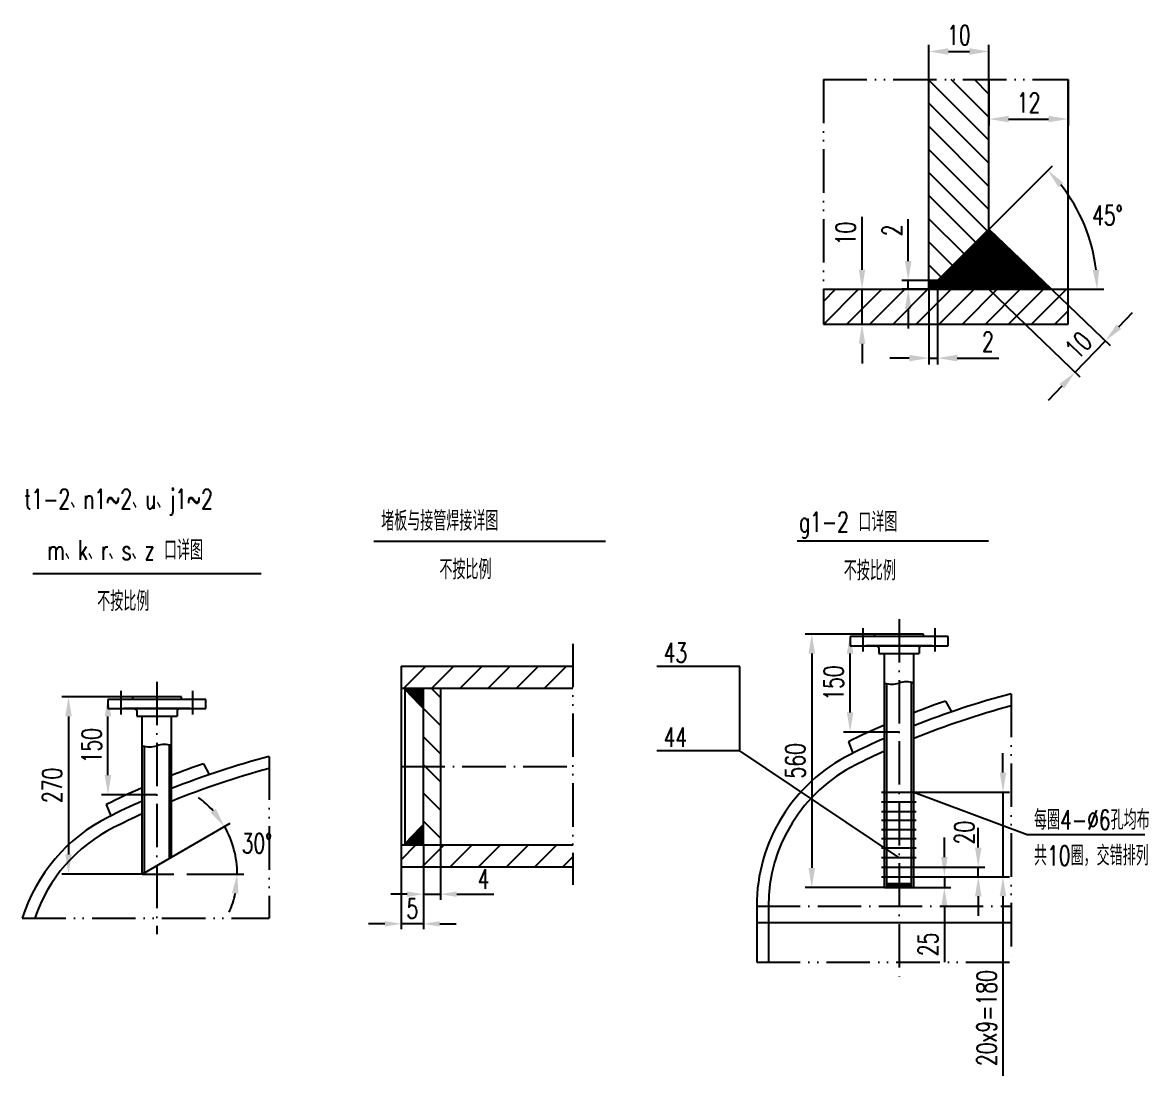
# Model space of a CAD drawing. Header units: millimetres. Extents: x 77471 to 131840, y -11230 to 75240.
# Drawn here: x 80837 to 83399, y -9726 to -7305 of the extents above; entities that cross this region are included whole.
import ezdxf

# ---------------------------------------------------------------- set-up
doc = ezdxf.new("R2010")
doc.units = ezdxf.units.MM
doc.header["$LTSCALE"] = 10
doc.header["$MEASUREMENT"] = 0
doc.linetypes.add('DASHDOT-S', pattern=[14, 10, -2, 0, -2])
doc.linetypes.add('DIVIDE-S', pattern=[16, 10, -2, 0, -2, 0, -2])
for name, color, linetype in [('cdr_dim', 7, 'Continuous'), ('cdr_dwg1', 4, 'Continuous'), ('cdr_dwg3', 1, 'DASHDOT-S'), ('cdr_dwg4', 3, 'DIVIDE-S'), ('cdr_text', 7, 'Continuous')]:
    doc.layers.add(name, color=color, linetype=linetype)
doc.styles.add('HZ', font='ROMANS.shx', dxfattribs={"width": 0.7, "height": 45, "bigfont": 'HZ.shx'})
doc.styles.get("Standard").update_dxf_attribs({"font": 'ROMANS.shx', "width": 0.7, "height": 30, "bigfont": 'HZ.shx'})
doc.dimstyles.new('ISO-25', dxfattribs={"dimtxt": 2.5, "dimasz": 2.5, "dimexe": 1.25, "dimexo": 0.625, "dimtad": 1, "dimtxsty": 'Standard', "dimcen": 2.5, "dimadec": 0, "dimazin": 0, "dimtfac": 1, "dimtmove": 0, "dimatfit": 3, "dimfxl": 0, "dimarcsym": 0})

# ---------------------------------------------------------------- blocks, each defined once
blk = doc.blocks.new('*D1036')
at = {"layer": 'cdr_dim', "color": 0, "linetype": 'Continuous', "lineweight": -2}
for p, q in [((82850.8, -8709.8), (82723.3, -8709.8)), ((82738.3, -8889.8), (82738.3, -8754.8)), ((82850.8, -8934.8), (82723.3, -8934.8))]:
    blk.add_line(p, q, dxfattribs=at)
at = {"layer": 'cdr_dim', "color": 0, "linetype": 'Continuous'}
for points in [[(82730.8, -8754.8), (82745.8, -8754.8), (82738.3, -8709.8)], [(82730.8, -8889.8), (82745.8, -8889.8), (82738.3, -8934.8)]]:
    blk.add_solid(points, dxfattribs=at)
at = {"layer": 'Defpoints', "color": 0, "linetype": 'Continuous'}
for p in [(82738.3, -8709.8), (82850.8, -8709.8), (82850.8, -8934.8)]:
    blk.add_point(p, dxfattribs=at)
at = {"layer": 'cdr_dim', "color": 0, "linetype": 'Continuous', "insert": (82700.8, -8822.3), "char_height": 45, "attachment_point": 5, "rotation": 90, "style": 'HZ'}
blk.add_mtext('150', dxfattribs=at)
blk = doc.blocks.new('*D1037')
at = {"layer": 'cdr_dim', "color": 0, "linetype": 'Continuous', "lineweight": -2}
for p, q in [((82850.8, -8709.8), (82635.3, -8709.8)), ((82650.3, -8754.8), (82650.3, -9247)), ((82817, -9292), (82635.3, -9292))]:
    blk.add_line(p, q, dxfattribs=at)
at = {"layer": 'cdr_dim', "color": 0, "linetype": 'Continuous'}
for points in [[(82642.8, -8754.8), (82657.8, -8754.8), (82650.3, -8709.8)], [(82642.8, -9247), (82657.8, -9247), (82650.3, -9292)]]:
    blk.add_solid(points, dxfattribs=at)
at = {"layer": 'Defpoints', "color": 0, "linetype": 'Continuous'}
for p in [(82850.8, -8709.8), (82650.3, -9292), (82817, -9292)]:
    blk.add_point(p, dxfattribs=at)
at = {"layer": 'cdr_dim', "color": 0, "linetype": 'Continuous', "insert": (82612.8, -9000.9), "char_height": 45, "attachment_point": 5, "rotation": 90, "style": 'HZ'}
blk.add_mtext('560', dxfattribs=at)
blk = doc.blocks.new('*D1038')
at = {"layer": 'cdr_dim', "color": 0, "linetype": 'Continuous', "lineweight": -2}
for p, q in [((82954.8, -9222), (82954.8, -9177)), ((82889.9, -9267), (82969.8, -9267)), ((82954.8, -9267), (82954.8, -9292)), ((82884.5, -9292), (82969.8, -9292)), ((82954.8, -9337), (82954.8, -9463))]:
    blk.add_line(p, q, dxfattribs=at)
at = {"layer": 'cdr_dim', "color": 0, "linetype": 'Continuous'}
for points in [[(82947.3, -9222), (82962.3, -9222), (82954.8, -9267)], [(82947.3, -9337), (82962.3, -9337), (82954.8, -9292)]]:
    blk.add_solid(points, dxfattribs=at)
at = {"layer": 'Defpoints', "color": 0, "linetype": 'Continuous'}
for p in [(82889.9, -9267), (82954.8, -9267), (82884.5, -9292)]:
    blk.add_point(p, dxfattribs=at)
at = {"layer": 'cdr_dim', "color": 0, "linetype": 'Continuous', "insert": (82917.3, -9422.5), "char_height": 45, "attachment_point": 5, "rotation": 90, "style": 'HZ'}
blk.add_mtext('25', dxfattribs=at)
blk = doc.blocks.new('*D1039')
at = {"layer": 'cdr_dim', "color": 0, "linetype": 'Continuous', "lineweight": -2}
for p, q in [((83032.6, -9200), (83032.6, -9155)), ((82889.9, -9245), (83047.6, -9245)), ((83032.6, -9267), (83032.6, -9245)), ((82889.9, -9267), (83047.6, -9267)), ((83032.6, -9312), (83032.6, -9357))]:
    blk.add_line(p, q, dxfattribs=at)
at = {"layer": 'cdr_dim', "color": 0, "linetype": 'Continuous'}
for points in [[(83025.1, -9200), (83040.1, -9200), (83032.6, -9245)], [(83025.1, -9312), (83040.1, -9312), (83032.6, -9267)]]:
    blk.add_solid(points, dxfattribs=at)
at = {"layer": 'Defpoints', "color": 0, "linetype": 'Continuous'}
for p in [(82889.9, -9245), (83032.6, -9245), (82889.9, -9267)]:
    blk.add_point(p, dxfattribs=at)
at = {"layer": 'cdr_dim', "color": 0, "linetype": 'Continuous', "insert": (83000.9, -9165.9), "char_height": 45, "attachment_point": 5, "rotation": 90, "style": 'HZ'}
blk.add_mtext('20', dxfattribs=at)
blk = doc.blocks.new('*D1040')
at = {"layer": 'cdr_dim', "color": 0, "linetype": 'Continuous', "lineweight": -2}
for p, q in [((83089.3, -9028), (83089.3, -8983)), ((82889.9, -9073), (83104.3, -9073)), ((83089.3, -9073), (83089.3, -9267)), ((82889.9, -9267), (83104.3, -9267)), ((83089.3, -9312), (83089.3, -9724.5))]:
    blk.add_line(p, q, dxfattribs=at)
at = {"layer": 'cdr_dim', "color": 0, "linetype": 'Continuous'}
for points in [[(83081.8, -9028), (83096.8, -9028), (83089.3, -9073)], [(83081.8, -9312), (83096.8, -9312), (83089.3, -9267)]]:
    blk.add_solid(points, dxfattribs=at)
at = {"layer": 'Defpoints', "color": 0, "linetype": 'Continuous'}
for p in [(82889.9, -9073), (83089.3, -9073), (82889.9, -9267)]:
    blk.add_point(p, dxfattribs=at)
at = {"layer": 'cdr_dim', "color": 0, "linetype": 'Continuous', "insert": (83051.8, -9591.8), "char_height": 45, "attachment_point": 5, "rotation": 90, "style": 'HZ'}
blk.add_mtext('20x9=180', dxfattribs=at)
blk = doc.blocks.new('*D1047')
at = {"layer": 'cdr_dim', "color": 0, "linetype": 'Continuous', "lineweight": -2}
for p, q in [((81146.7, -8853.8), (81019.2, -8853.8)), ((81034.2, -9033.8), (81034.2, -8898.8)), ((81146.7, -9078.8), (81019.2, -9078.8))]:
    blk.add_line(p, q, dxfattribs=at)
at = {"layer": 'cdr_dim', "color": 0, "linetype": 'Continuous'}
for points in [[(81026.7, -8898.8), (81041.7, -8898.8), (81034.2, -8853.8)], [(81026.7, -9033.8), (81041.7, -9033.8), (81034.2, -9078.8)]]:
    blk.add_solid(points, dxfattribs=at)
at = {"layer": 'Defpoints', "color": 0, "linetype": 'Continuous'}
for p in [(81034.2, -8853.8), (81146.7, -8853.8), (81146.7, -9078.8)]:
    blk.add_point(p, dxfattribs=at)
at = {"layer": 'cdr_dim', "color": 0, "linetype": 'Continuous', "insert": (80996.7, -8966.3), "char_height": 45, "attachment_point": 5, "rotation": 90, "style": 'HZ'}
blk.add_mtext('150', dxfattribs=at)
blk = doc.blocks.new('*D1048')
at = {"layer": 'cdr_dim', "color": 0, "linetype": 'Continuous', "lineweight": -2}
for p, q in [((81180.4, -9222), (81314.8, -9144.4)), ((81215.1, -9261), (81346, -9261))]:
    blk.add_line(p, q, dxfattribs=at)
for start, end in [(41.842, 53.6841), (360, 30), (336.3159, 348.158)]:
    blk.add_arc((81112.9, -9261), 218.1, start, end, dxfattribs=at)
at = {"layer": 'cdr_dim', "color": 0, "linetype": 'Continuous'}
for points in [[(81281.5, -9111.1), (81269.3, -9119.9), (81301.8, -9151.9)], [(81318.9, -9305), (81333.8, -9306.5), (81331, -9261)]]:
    blk.add_solid(points, dxfattribs=at)
at = {"layer": 'Defpoints', "color": 0, "linetype": 'Continuous'}
for p in [(81180.4, -9222), (81327.7, -9223.1), (81112.9, -9261), (81112.9, -9261), (81215.1, -9261)]:
    blk.add_point(p, dxfattribs=at)
at = {"layer": 'cdr_dim', "color": 0, "linetype": 'Continuous', "insert": (81376.3, -9190.4), "char_height": 45, "attachment_point": 5, "style": 'HZ'}
blk.add_mtext('30°', dxfattribs=at)
blk = doc.blocks.new('*D1049')
at = {"layer": 'cdr_dim', "color": 0, "linetype": 'Continuous', "lineweight": -2}
for p, q in [((81146.7, -8853.8), (80928.6, -8853.8)), ((80943.6, -8898.8), (80943.6, -9216)), ((81112.9, -9261), (80928.6, -9261))]:
    blk.add_line(p, q, dxfattribs=at)
at = {"layer": 'cdr_dim', "color": 0, "linetype": 'Continuous'}
for points in [[(80936.1, -8898.8), (80951.1, -8898.8), (80943.6, -8853.8)], [(80936.1, -9216), (80951.1, -9216), (80943.6, -9261)]]:
    blk.add_solid(points, dxfattribs=at)
at = {"layer": 'Defpoints', "color": 0, "linetype": 'Continuous'}
for p in [(81146.7, -8853.8), (80943.6, -9261), (81112.9, -9261)]:
    blk.add_point(p, dxfattribs=at)
at = {"layer": 'cdr_dim', "color": 0, "linetype": 'Continuous', "insert": (80906.1, -9057.4), "char_height": 45, "attachment_point": 5, "rotation": 90, "style": 'HZ'}
blk.add_mtext('270', dxfattribs=at)
blk = doc.blocks.new('*D1060')
at = {"layer": 'cdr_dim', "color": 0, "lineweight": -2}
for p, q in [((81707.5, -9194.2), (81707.5, -9387.8)), ((81758.6, -9193.9), (81758.6, -9387.8)), ((81670, -9375.3), (81632.5, -9375.3)), ((81758.6, -9375.3), (81707.5, -9375.3)), ((81796.1, -9375.3), (81833.6, -9375.3))]:
    blk.add_line(p, q, dxfattribs=at)
at = {"layer": 'cdr_dim', "color": 0}
for points in [[(81670, -9369), (81670, -9381.5), (81707.5, -9375.3)], [(81796.1, -9369), (81796.1, -9381.5), (81758.6, -9375.3)]]:
    blk.add_solid(points, dxfattribs=at)
at = {"layer": 'Defpoints', "color": 0}
for p in [(81707.5, -9194.2), (81758.6, -9193.9), (81707.5, -9375.3)]:
    blk.add_point(p, dxfattribs=at)
at = {"layer": 'cdr_dim', "color": 0, "insert": (81733.1, -9340.3), "char_height": 45, "attachment_point": 5, "style": 'HZ'}
blk.add_mtext('5', dxfattribs=at)
blk = doc.blocks.new('*D1061')
at = {"layer": 'cdr_dim', "color": 0, "lineweight": -2}
for p, q in [((81797.7, -9194.2), (81797.7, -9319.8)), ((81758.6, -9195), (81758.6, -9319.8)), ((81721.1, -9307.3), (81683.6, -9307.3)), ((81758.6, -9307.3), (81797.7, -9307.3)), ((81835.2, -9307.3), (81920.2, -9307.3))]:
    blk.add_line(p, q, dxfattribs=at)
at = {"layer": 'cdr_dim', "color": 0}
for points in [[(81721.1, -9301), (81721.1, -9313.5), (81758.6, -9307.3)], [(81835.2, -9301), (81835.2, -9313.5), (81797.7, -9307.3)]]:
    blk.add_solid(points, dxfattribs=at)
at = {"layer": 'Defpoints', "color": 0}
for p in [(81797.7, -9194.2), (81758.6, -9195), (81797.7, -9307.3)]:
    blk.add_point(p, dxfattribs=at)
at = {"layer": 'cdr_dim', "color": 0, "insert": (81896.4, -9272.3), "char_height": 45, "attachment_point": 5, "style": 'HZ'}
blk.add_mtext('4', dxfattribs=at)
blk = doc.blocks.new('*D1063')
at = {"layer": 'cdr_dim', "color": 0, "linetype": 'Continuous', "lineweight": -2, "ltscale": 0.1}
for p, q in [((82765.7, -7873.2), (82765.7, -7751.7)), ((82677.9, -7918.2), (82780.7, -7918.2)), ((82765.7, -7998.2), (82765.7, -7918.2)), ((82677.9, -7998.2), (82780.7, -7998.2)), ((82765.7, -8043.2), (82765.7, -8088.2))]:
    blk.add_line(p, q, dxfattribs=at)
at = {"layer": 'cdr_dim', "color": 0, "linetype": 'Continuous', "ltscale": 0.1}
for points in [[(82758.2, -7873.2), (82773.2, -7873.2), (82765.7, -7918.2)], [(82758.2, -8043.2), (82773.2, -8043.2), (82765.7, -7998.2)]]:
    blk.add_solid(points, dxfattribs=at)
at = {"layer": 'Defpoints', "color": 0, "linetype": 'Continuous', "ltscale": 0.1}
for p in [(82677.9, -7918.2), (82765.7, -7918.2), (82677.9, -7998.2)]:
    blk.add_point(p, dxfattribs=at)
at = {"layer": 'cdr_dim', "color": 0, "linetype": 'Continuous', "ltscale": 0.1, "insert": (82728.2, -7789.9), "char_height": 45, "attachment_point": 5, "rotation": 90, "style": 'HZ'}
blk.add_mtext('10', dxfattribs=at)
blk = doc.blocks.new('*D1064')
at = {"layer": 'cdr_dim', "color": 0, "linetype": 'Continuous', "lineweight": -2, "ltscale": 0.1}
for p, q in [((83057.2, -7436.3), (83057.2, -7542.2)), ((83239.2, -7436.3), (83239.2, -7542.2)), ((83102.2, -7527.2), (83194.2, -7527.2))]:
    blk.add_line(p, q, dxfattribs=at)
at = {"layer": 'cdr_dim', "color": 0, "linetype": 'Continuous', "ltscale": 0.1}
for points in [[(83102.2, -7519.7), (83102.2, -7534.7), (83057.2, -7527.2)], [(83194.2, -7519.7), (83194.2, -7534.7), (83239.2, -7527.2)]]:
    blk.add_solid(points, dxfattribs=at)
at = {"layer": 'Defpoints', "color": 0, "linetype": 'Continuous', "ltscale": 0.1}
for p in [(83057.2, -7436.3), (83239.2, -7436.3), (83239.2, -7527.2)]:
    blk.add_point(p, dxfattribs=at)
at = {"layer": 'cdr_dim', "color": 0, "linetype": 'Continuous', "ltscale": 0.1, "insert": (83148.2, -7489.7), "char_height": 45, "attachment_point": 5, "style": 'HZ'}
blk.add_mtext('12', dxfattribs=at)
blk = doc.blocks.new('*D1065')
at = {"layer": 'cdr_dim', "color": 0, "linetype": 'Continuous', "lineweight": -2, "ltscale": 0.1}
for p, q in [((82919.2, -7437.9), (82919.2, -7357.1)), ((82964.2, -7372.1), (83012.2, -7372.1)), ((83057.2, -7436.3), (83057.2, -7357.1))]:
    blk.add_line(p, q, dxfattribs=at)
at = {"layer": 'cdr_dim', "color": 0, "linetype": 'Continuous', "ltscale": 0.1}
for points in [[(82964.2, -7364.6), (82964.2, -7379.6), (82919.2, -7372.1)], [(83012.2, -7364.6), (83012.2, -7379.6), (83057.2, -7372.1)]]:
    blk.add_solid(points, dxfattribs=at)
at = {"layer": 'Defpoints', "color": 0, "linetype": 'Continuous', "ltscale": 0.1}
for p in [(83057.2, -7372.1), (82919.2, -7437.9), (83057.2, -7436.3)]:
    blk.add_point(p, dxfattribs=at)
at = {"layer": 'cdr_dim', "color": 0, "linetype": 'Continuous', "ltscale": 0.1, "insert": (82988.2, -7334.6), "char_height": 45, "attachment_point": 5, "style": 'HZ'}
blk.add_mtext('10', dxfattribs=at)
blk = doc.blocks.new('*D1066')
at = {"layer": 'cdr_dim', "color": 0, "linetype": 'Continuous', "lineweight": -2, "ltscale": 0.1}
for p, q in [((82871.8, -7853.2), (82871.8, -7757.2)), ((82919.2, -7898.2), (82856.8, -7898.2)), ((82871.8, -7918.2), (82871.8, -7898.2)), ((82919.2, -7918.2), (82856.8, -7918.2)), ((82871.8, -7963.2), (82871.8, -8008.2))]:
    blk.add_line(p, q, dxfattribs=at)
at = {"layer": 'cdr_dim', "color": 0, "linetype": 'Continuous', "ltscale": 0.1}
for points in [[(82864.3, -7853.2), (82879.3, -7853.2), (82871.8, -7898.2)], [(82864.3, -7963.2), (82879.3, -7963.2), (82871.8, -7918.2)]]:
    blk.add_solid(points, dxfattribs=at)
at = {"layer": 'Defpoints', "color": 0, "linetype": 'Continuous', "ltscale": 0.1}
for p in [(82871.8, -7898.2), (82919.2, -7898.2), (82919.2, -7918.2)]:
    blk.add_point(p, dxfattribs=at)
at = {"layer": 'cdr_dim', "color": 0, "linetype": 'Continuous', "ltscale": 0.1, "insert": (82834.3, -7782.7), "char_height": 45, "attachment_point": 5, "rotation": 90, "style": 'HZ'}
blk.add_mtext('2', dxfattribs=at)
blk = doc.blocks.new('*D1067')
at = {"layer": 'cdr_dim', "color": 0, "linetype": 'Continuous', "lineweight": -2, "ltscale": 0.1}
for p, q in [((82919.2, -7898.3), (82919.2, -8091.1)), ((82939.2, -7898.2), (82939.2, -8091.1)), ((82874.2, -8076.1), (82829.2, -8076.1)), ((82919.2, -8076.1), (82939.2, -8076.1)), ((82984.2, -8076.1), (83080.2, -8076.1))]:
    blk.add_line(p, q, dxfattribs=at)
at = {"layer": 'cdr_dim', "color": 0, "linetype": 'Continuous', "ltscale": 0.1}
for points in [[(82874.2, -8068.6), (82874.2, -8083.6), (82919.2, -8076.1)], [(82984.2, -8068.6), (82984.2, -8083.6), (82939.2, -8076.1)]]:
    blk.add_solid(points, dxfattribs=at)
at = {"layer": 'Defpoints', "color": 0, "linetype": 'Continuous', "ltscale": 0.1}
for p in [(82919.2, -7898.3), (82939.2, -7898.2), (82939.2, -8076.1)]:
    blk.add_point(p, dxfattribs=at)
at = {"layer": 'cdr_dim', "color": 0, "linetype": 'Continuous', "ltscale": 0.1, "insert": (83054.7, -8038.6), "char_height": 45, "attachment_point": 5, "style": 'HZ'}
blk.add_mtext('2', dxfattribs=at)
blk = doc.blocks.new('*D1068')
at = {"layer": 'cdr_dim', "color": 0, "linetype": 'Continuous', "lineweight": -2}
for p, q in [((83057.3, -7780.1), (83203, -7634.3)), ((83239.2, -7918.2), (83320.6, -7918.2))]:
    blk.add_line(p, q, dxfattribs=at)
blk.add_arc((82919.2, -7918.2), 386.4, 6.676, 38.324, dxfattribs=at)
at = {"layer": 'cdr_dim', "color": 0, "linetype": 'Continuous'}
for points in [[(83216.7, -7683.6), (83228, -7673.6), (83192.4, -7644.9)], [(83310.5, -7872.8), (83295.5, -7873.7), (83305.6, -7918.2)]]:
    blk.add_solid(points, dxfattribs=at)
at = {"layer": 'Defpoints', "color": 0, "linetype": 'Continuous'}
for p in [(83057.3, -7780.1), (83292.5, -7818.2), (82939.2, -7898.2), (82676.9, -7918.2), (83239.2, -7918.2)]:
    blk.add_point(p, dxfattribs=at)
at = {"layer": 'cdr_dim', "color": 0, "linetype": 'Continuous', "insert": (83329.2, -7748.4), "char_height": 45, "attachment_point": 5, "style": 'HZ'}
blk.add_mtext('45°', dxfattribs=at)
blk = doc.blocks.new('*D1069')
at = {"layer": 'cdr_dim', "color": 0, "linetype": 'Continuous', "lineweight": -2}
for p, q in [((83126.2, -7846.3), (83335.2, -8046.9)), ((83057.2, -7918.2), (83266.2, -8118.8)), ((83355.5, -8004.1), (83386.7, -7971.6)), ((83255.4, -8108.4), (83324.4, -8036.6)), ((83224.2, -8140.9), (83193.1, -8173.3))]:
    blk.add_line(p, q, dxfattribs=at)
at = {"layer": 'cdr_dim', "color": 0, "linetype": 'Continuous'}
for points in [[(83350.1, -7998.9), (83360.9, -8009.3), (83324.4, -8036.6)], [(83218.8, -8135.7), (83229.6, -8146.1), (83255.4, -8108.4)]]:
    blk.add_solid(points, dxfattribs=at)
at = {"layer": 'Defpoints', "color": 0, "linetype": 'Continuous'}
for p in [(83126.2, -7846.3), (83057.2, -7918.2), (83324.4, -8036.6)]:
    blk.add_point(p, dxfattribs=at)
at = {"layer": 'cdr_dim', "color": 0, "linetype": 'Continuous', "insert": (83262.8, -8046.5), "char_height": 45, "attachment_point": 5, "rotation": 46.1692, "style": 'HZ'}
blk.add_mtext('10', dxfattribs=at)

msp = doc.modelspace()

# ---------------------------------------------------------------- hatches: boundary and pattern name
at = {"layer": 'cdr_dim', "linetype": 'Continuous', "ltscale": 0.1}
h = msp.add_hatch(dxfattribs=at)
h.set_pattern_fill('ANSI31', color=256, scale=300, angle=540, style=0)
h.set_pattern_definition([(135, (81411.365, -12559.16), (26.5165, 26.5165), [])])
h.paths.add_polyline_path([(83057.2488, -7436.339), (82919.1921, -7436.339), (82919.1921, -7898.1918), (82939.1921, -7898.1918), (83057.2488, -7780.1351)])
at = {"layer": 'cdr_dim', "linetype": 'Continuous'}
h = msp.add_hatch(dxfattribs=at)
h.set_pattern_fill('ANSI37', color=256, scale=10, angle=90, style=0)
h.set_pattern_definition([(135, (47778.0245, 33219.3094), (-0.883883476, -0.883883476), []), (225, (47778.0245, 33219.3094), (0.883883476, -0.883883476), [])])
h.paths.add_polyline_path([(82939.1921, -7898.1918), (82919.1921, -7898.1918), (82919.1921, -7918.1918), (83057.2488, -7918.1918), (83057.2488, -7780.1351)])
h.paths.add_polyline_path([(83057.2488, -7780.1351), (83057.2488, -7918.1918), (83201.0581, -7918.1918)])
at = {"layer": 'cdr_dim', "linetype": 'Continuous', "ltscale": 0.1}
h = msp.add_hatch(dxfattribs=at)
h.set_pattern_fill('ANSI31', color=256, scale=300, angle=90, style=0)
h.set_pattern_definition([(225, (81268.11, -9301.93), (-26.5165, 26.5165), [])])
h.paths.add_polyline_path([(83239.1921, -7998.1918), (83239.1921, -7918.1918), (82676.8667, -7918.1918), (82676.8667, -7998.1918)])
at = {"layer": 'cdr_dim'}
h = msp.add_hatch(dxfattribs=at)
h.set_pattern_fill('ANSI31', color=256, scale=14.4, style=0)
h.set_pattern_definition([(45, (86723.515, -9901.93), (-32.32892, 32.32892), [])])
h.paths.add_polyline_path([(82097.105, -8834.2102), (82096.5873, -8783.8102), (81707.5057, -8783.8102), (81707.5057, -8834.2102)])
h.paths.add_polyline_path([(82101.3208, -9244.6102), (82100.8031, -9194.2102), (81707.5057, -9194.2102), (81707.5057, -9244.6102)])
h = msp.add_hatch(dxfattribs=at)
h.set_pattern_fill('ANSI37', color=256, scale=0.144, angle=90, style=0)
h.set_pattern_definition([(135, (86723.5153, -9901.92775), (-0.32328922, -0.32328922), []), (225, (86723.5153, -9901.92775), (0.32328922, -0.32328922), [])])
h.paths.add_polyline_path([(81757.6815, -8834.2102), (81713.3955, -8834.2102), (81757.6815, -8880.2225)])
h.paths.add_polyline_path([(81757.6815, -9148.198), (81713.3955, -9194.2102), (81757.6815, -9194.2102)])
h = msp.add_hatch(dxfattribs=at)
h.set_pattern_fill('ANSI31', color=256, scale=14.4, angle=90, style=0)
h.set_pattern_definition([(135, (86723.515, -9901.93), (-32.32892, -32.32892), [])])
h.paths.add_polyline_path([(81797.6843, -8834.2102), (81757.6815, -8834.2102), (81757.6815, -9194.2102), (81797.6843, -9194.2102)])

# ---------------------------------------------------------------- linework, layer by layer
at = {"color": 3, "linetype": 'DIVIDE-S'}
for q in [(82676.8667, -7998.1918), (83239.1921, -7436.339)]:
    msp.add_line((82676.8667, -7436.339), q, dxfattribs=at)
at = {"color": 7, "linetype": 'Continuous'}
for p, q in [((81645.0099, -8496.5084), (82176.5835, -8496.5084)), ((82616.404, -8495.6385), (83056.2927, -8495.6385)), ((80861.6812, -8570.4915), (81385.879, -8570.4915))]:
    msp.add_line(p, q, dxfattribs=at)
at = {"layer": 'cdr_dim'}
for p, q in [((82484.9118, -8784.317), (82294.8765, -8784.317)), ((82484.9118, -8978.317), (82484.9118, -8784.317)), ((81757.6815, -8880.2225), (81713.3955, -8834.2102)), ((82484.9118, -8978.317), (82294.8765, -8978.317)), ((82850.1158, -9222.9821), (82484.9118, -8978.317)), ((81757.6815, -9148.198), (81713.3955, -9194.2102))]:
    msp.add_line(p, q, dxfattribs=at)
at = {"layer": 'cdr_dim', "linetype": 'Continuous'}
for p, q in [((82884.5448, -9072.9821), (83145.0247, -9170.4073)), ((83145.0247, -9170.4073), (83468.8654, -9170.4073))]:
    msp.add_line(p, q, dxfattribs=at)
at = {"layer": 'cdr_dwg1', "linetype": 'Continuous'}
for p, q in [((82919.1921, -7918.1918), (82919.1921, -7436.339)), ((83057.2488, -7918.1918), (83057.2488, -7436.339)), ((83239.1921, -7998.1918), (83239.1921, -7436.339)), ((82939.1921, -7898.1918), (83057.2488, -7780.1351)), ((83057.2488, -7780.1351), (83201.0581, -7918.1918)), ((82939.1921, -7898.1918), (82919.1921, -7898.1918)), ((82676.8667, -7918.1918), (83239.1921, -7918.1918)), ((82676.8667, -7998.1918), (83239.1921, -7998.1918)), ((82963.2948, -8715.7618), (82738.2948, -8715.7618)), ((82738.2948, -8715.7618), (82738.2948, -8736.7618)), ((82907.0448, -8709.7618), (82794.5448, -8709.7618)), ((82794.5448, -8709.7618), (82794.5448, -8715.7618)), ((82907.0448, -8715.7618), (82907.0448, -8709.7618)), ((82963.2948, -8736.7618), (82963.2948, -8715.7618)), ((82738.2948, -8736.7618), (82963.2948, -8736.7618)), ((82850.7948, -8736.7618), (82774.7948, -8736.7618)), ((82804.6709, -8741.5014), (82804.6709, -8754.5521)), ((82804.6709, -8754.5521), (82896.9187, -8754.5521)), ((82817.0448, -8783.2618), (82817.0448, -8754.5521)), ((82926.7948, -8736.7618), (82850.7948, -8736.7618)), ((82884.5448, -8783.2618), (82884.5448, -8754.5521)), ((82896.9187, -8741.5014), (82896.9187, -8754.5521)), ((81707.5057, -8783.8102), (82101.3208, -8783.8102)), ((81707.5057, -8783.8102), (81707.5057, -9244.6102)), ((82817.0448, -9291.9821), (82817.0448, -8783.2618)), ((82884.5448, -9291.9821), (82884.5448, -8783.2618)), ((81707.5057, -8834.2102), (82101.3208, -8834.2102)), ((81716.2207, -8832.9425), (81716.2207, -9195.2903)), ((81757.6815, -8834.2102), (81757.6815, -9194.2102)), ((81797.6843, -8834.2102), (81797.6843, -9194.2102)), ((82822.2948, -9291.9821), (82822.2948, -8822.2618)), ((82879.2948, -9291.9821), (82879.2948, -8822.2618)), ((81034.1515, -8859.771), (81034.1515, -8880.771)), ((81259.1515, -8859.771), (81034.1515, -8859.771)), ((81090.4015, -8853.771), (81090.4015, -8859.771)), ((81202.9015, -8853.771), (81090.4015, -8853.771)), ((81202.9015, -8859.771), (81202.9015, -8853.771)), ((81259.1515, -8880.771), (81259.1515, -8859.771)), ((81034.1515, -8880.771), (81259.1515, -8880.771)), ((81146.6515, -8880.771), (81070.6515, -8880.771)), ((81100.5276, -8885.5106), (81100.5276, -8898.5613)), ((81222.6515, -8880.771), (81146.6515, -8880.771)), ((81192.7754, -8885.5106), (81192.7754, -8898.5613)), ((82957.7501, -8863.5876), (82970.7932, -8888.6986)), ((81100.5276, -8898.5613), (81192.7754, -8898.5613)), ((81112.9015, -8927.271), (81112.9015, -8898.5613)), ((81180.4015, -8927.271), (81180.4015, -8898.5613)), ((81112.9015, -9260.9913), (81112.9015, -8927.271)), ((81180.4015, -9222.0202), (81180.4015, -8927.271)), ((82734.3637, -8957.3163), (82744.7376, -8983.4245)), ((81118.1515, -9257.9602), (81118.1515, -8966.271)), ((81175.1515, -9225.0513), (81175.1515, -8966.271)), ((81253.6068, -9007.5969), (81266.6499, -9032.7078)), ((81030.2204, -9101.3256), (81040.5943, -9127.4337)), ((81707.5057, -9194.2102), (82101.3208, -9194.2102)), ((81112.9015, -9260.9913), (81180.4015, -9222.0202)), ((81707.5057, -9244.6102), (82101.3208, -9244.6102)), ((82817.0448, -9291.9821), (82884.5448, -9291.9821)), ((82822.2948, -9282.9821), (82879.2948, -9282.9821)), ((82822.2948, -9286.9821), (82879.2948, -9286.9821)), ((82523.7948, -9334.7737), (82523.7948, -9372.2737)), ((82550.7948, -9334.7737), (82550.7948, -9372.2737)), ((82523.7948, -9372.2737), (83108.3644, -9372.2737)), ((82523.7948, -9372.2737), (82523.7948, -9463.4889)), ((82550.7948, -9372.2737), (82550.7948, -9463.4889))]:
    msp.add_line(p, q, dxfattribs=at)
for centre, radius, start, end in [((82797.6973, -8744.2618), 7.5, 21.5953104, 90), ((82903.8922, -8744.2618), 7.5, 90, 158.4046896), ((83600.7948, -10709.2415), 1926.4678, 104.8099157, 111.8263266), ((81093.554, -8888.271), 7.5, 21.5953104, 90), ((81199.7489, -8888.271), 7.5, 90, 158.4046896), ((83600.7948, -10709.2415), 1954.4678, 109.2088581, 111.4979564), ((83600.7948, -10709.2415), 1899.4678, 105.0253561, 112.1528845), ((83600.7948, -10709.2415), 1954.4678, 113.6409768, 116.3151303), ((83600.7948, -10709.2415), 1926.4678, 114.0060209, 116.5650512), ((82913.5608, -9334.7737), 389.7661, 116.5650512, 180), ((83600.7948, -10709.2415), 1899.4678, 114.3692468, 116.5650512), ((81896.6515, -10853.2507), 1926.4678, 104.8099157, 111.8263266), ((81896.6515, -10853.2507), 1954.4678, 109.2088581, 111.4979564), ((82913.5608, -9334.7737), 362.7661, 116.5650512, 180), ((81896.6515, -10853.2507), 1899.4678, 105.0253561, 112.1528845), ((81896.6515, -10853.2507), 1954.4678, 113.6409768, 116.3151303), ((81896.6515, -10853.2507), 1926.4678, 114.0060209, 116.5650512), ((81209.4175, -9478.7829), 389.7661, 116.5650512, 162.5976804), ((81896.6515, -10853.2507), 1899.4678, 114.3692468, 116.5650512), ((81209.4175, -9478.7829), 362.7661, 116.5650512, 161.2560578)]:
    msp.add_arc(centre, radius, start, end, dxfattribs=at)
at = {"layer": 'cdr_dwg3', "linetype": 'DASHDOT-S'}
for p, q in [((82850.7948, -8675.3162), (82850.7948, -9511.0655)), ((82768.2948, -8750.2618), (82768.2948, -8696.2618)), ((82933.2948, -8750.2618), (82933.2948, -8696.2618)), ((81146.6515, -8819.3254), (81146.6515, -9399.1108)), ((81064.1515, -8894.271), (81064.1515, -8840.271)), ((81229.1515, -8894.271), (81229.1515, -8840.271)), ((81707.5057, -9014.2102), (82101.3208, -9014.2102)), ((82810.3547, -9072.9821), (82889.877, -9072.9821)), ((82810.3547, -9094.9821), (82889.877, -9094.9821)), ((82810.3547, -9116.9821), (82889.877, -9116.9821)), ((82810.3547, -9136.9821), (82889.877, -9136.9821)), ((82810.3547, -9158.9821), (82889.877, -9158.9821)), ((82810.3547, -9178.9821), (82889.877, -9178.9821)), ((82810.3547, -9200.9821), (82889.877, -9200.9821)), ((82810.3547, -9222.9821), (82889.877, -9222.9821)), ((82810.3547, -9244.9821), (82889.877, -9244.9821)), ((81112.9015, -9260.9913), (81185.7337, -9260.9913)), ((82810.3547, -9266.9821), (82889.877, -9266.9821)), ((82523.7948, -9334.7737), (83108.3644, -9334.7737))]:
    msp.add_line(p, q, dxfattribs=at)
at = {"layer": 'cdr_dwg4', "linetype": 'DIVIDE-S'}
for p, q in [((82101.3208, -8731.9332), (82101.3208, -9285.3932)), ((83108.3644, -8846.7725), (83108.3644, -9463.4889)), ((81404.2211, -8990.7817), (81404.2211, -9362.2119)), ((80837.4917, -9362.2119), (81404.2211, -9362.2119)), ((82523.7948, -9463.4889), (83108.3644, -9463.4889))]:
    msp.add_line(p, q, dxfattribs=at)
at = {"layer": 'cdr_text', "linetype": 'Continuous'}
for centre, start, end in [((82833.9198, -8770.9662), 251.7900431, 288.2099569), ((82867.6698, -8873.5573), 71.7900431, 108.2099569), ((81163.5265, -9017.5665), 71.7900431, 108.2099569), ((81129.7765, -8914.9754), 251.7900431, 288.2099569)]:
    msp.add_arc(centre, 54, start, end, dxfattribs=at)

# ---------------------------------------------------------------- texts
at = {"color": 7, "linetype": 'Continuous', "style": 'HZ', "width": 0.7}
for s, p in [('t1-2、n1~2、u、j1~2', (80842.2217, -8422.088)), ('堵板与接管焊接详图', (81661.4622, -8472.5623)), ('g1-2 口详图', (82620.7558, -8474.8076)), ('m、k、r、s、z 口详图', (80894.4376, -8539.5965)), ('不按比例', (81795.2173, -8584.2126)), ('不按比例', (82723.7522, -8586.6711)), ('不按比例', (81009.5361, -8656.9646)), ('每圈4-%%c6孔均布', (83160.545, -9159.0312)), ('共10圈，交错排列', (83160.545, -9241.258))]:
    msp.add_text(s, height=45, dxfattribs=at).set_placement(p)
at = {"layer": 'cdr_dwg1', "linetype": 'Continuous', "style": 'HZ', "width": 0.7}
for s, p in [('43', (82310.0514, -8775.1818)), ('44', (82310.0514, -8969.1819))]:
    msp.add_text(s, height=45, dxfattribs=at).set_placement(p)

# ---------------------------------------------------------------- dimensions: what is measured, and where the dimension line sits
at = {"layer": 'cdr_dim', "linetype": 'Continuous', "ltscale": 0.1}
for base, p1, p2, angle, text, picture, middle in [((83057.2488, -7372.0857), (82919.1921, -7437.8624), (83057.2488, -7436.339), 180, '10', '*D1065', (82988.2205, -7334.5857)), ((83239.1921, -7527.2355), (83057.2488, -7436.339), (83239.1921, -7436.339), 180, '12', '*D1064', (83148.2205, -7489.7355)), ((82871.8201, -7898.1918), (82919.1921, -7918.1918), (82919.1921, -7898.1918), 270, '2', '*D1066', (82834.3201, -7782.6918)), ((82939.1921, -8076.1325), (82919.1921, -7898.3362), (82939.1921, -7898.1918), 180, '2', '*D1067', (83054.6921, -8038.6325))]:
    dim = msp.add_linear_dim(base=base, p1=p1, p2=p2, angle=angle, text=text, dimstyle='ISO-25', override={"dimscale": 15, "dimtxt": 30, "dimasz": 3, "dimexe": 1, "dimexo": 0, "dimgap": 1, "dimdec": 3, "dimrnd": 1, "dimtxsty": 'HZ', "dimtdec": 3, "dimatfit": 1, "dimtvp": 0.1}, dxfattribs=at)
    dim.commit()
    dim.dimension.update_dxf_attribs({"geometry": picture, "text_midpoint": middle})
at = {"layer": 'cdr_dim', "linetype": 'Continuous'}
for base, line1, line2, picture, middle in [((83292.4508, -7818.1774), ((82676.8667, -7918.1918), (83239.1921, -7918.1918)), ((82939.1921, -7898.1918), (83057.2746, -7780.1093)), '*D1068', (83329.1515, -7748.381)), ((81327.7012, -9223.1163), ((81112.9015, -9260.9913), (81215.1069, -9260.9913)), ((81112.9015, -9260.9913), (81180.4015, -9222.0202)), '*D1048', (81376.3429, -9190.4024))]:
    dim = msp.add_angular_dim_2l(base=base, line1=line1, line2=line2, dimstyle='ISO-25', override={"dimscale": 15, "dimtxt": 30, "dimasz": 3, "dimexe": 1, "dimexo": 0, "dimgap": 1, "dimtad": 2, "dimtih": 1, "dimtoh": 1, "dimrnd": 1, "dimtxsty": 'HZ', "dimatfit": 1, "dimtvp": 0.1}, dxfattribs=at)
    dim.commit()
    dim.dimension.update_dxf_attribs({"geometry": picture, "text_midpoint": middle})
at = {"layer": 'cdr_dim', "linetype": 'Continuous', "ltscale": 0.1}
dim = msp.add_linear_dim(base=(82765.7475, -7918.1918), p1=(82677.9152, -7998.1918), p2=(82677.9152, -7918.1918), angle=270, text='10', dimstyle='ISO-25', override={"dimscale": 15, "dimtxt": 30, "dimasz": 3, "dimexe": 1, "dimexo": 0, "dimgap": 1, "dimdec": 3, "dimrnd": 1, "dimtxsty": 'HZ', "dimtdec": 3, "dimatfit": 1, "dimtvp": 0.1}, dxfattribs=at)
dim.commit()
dim.dimension.update_dxf_attribs({"geometry": '*D1063', "text_midpoint": (82765.7475, -7789.9418), "dimtype": 160})
at = {"layer": 'cdr_dim', "linetype": 'Continuous'}
dim = msp.add_aligned_dim(p1=(83057.2488, -7918.1918), p2=(83126.2197, -7846.347), distance=-274.6637, text='10', dimstyle='ISO-25', override={"dimscale": 15, "dimtxt": 30, "dimasz": 3, "dimexe": 1, "dimexo": 0, "dimgap": 1, "dimdec": 3, "dimrnd": 1, "dimtxsty": 'HZ', "dimtdec": 3, "dimatfit": 1, "dimtvp": 0.1}, dxfattribs=at)
dim.commit()
dim.dimension.update_dxf_attribs({"geometry": '*D1069', "text_midpoint": (83262.8213, -8046.5127)})
for base, p1, p2, text, picture, middle in [((82650.2902, -9291.9821), (82850.7948, -8709.7618), (82817.0448, -9291.9821), '560', '*D1037', (82612.7902, -9000.8719)), ((82738.2948, -8709.7618), (82850.7948, -8934.7618), (82850.7948, -8709.7618), '150', '*D1036', (82700.7948, -8822.2618)), ((80943.6471, -9260.9913), (81146.6515, -8853.771), (81112.9015, -9260.9913), '270', '*D1049', (80906.1471, -9057.3812)), ((81034.1515, -8853.771), (81146.6515, -9078.771), (81146.6515, -8853.771), '150', '*D1047', (80996.6515, -8966.271))]:
    dim = msp.add_linear_dim(base=base, p1=p1, p2=p2, angle=90, text=text, dimstyle='ISO-25', override={"dimscale": 15, "dimtxt": 30, "dimasz": 3, "dimexe": 1, "dimexo": 0, "dimgap": 1, "dimrnd": 1, "dimtxsty": 'HZ', "dimatfit": 1, "dimtvp": 0.1}, dxfattribs=at)
    dim.commit()
    dim.dimension.update_dxf_attribs({"geometry": picture, "text_midpoint": middle})
for base, p1, p2, text, override, picture, middle in [((83089.3313, -9072.9821), (82889.877, -9266.9821), (82889.877, -9072.9821), '20x9=180', {"dimscale": 15, "dimtxt": 30, "dimasz": 3, "dimexe": 1, "dimexo": 0, "dimgap": 1, "dimrnd": 1, "dimtxsty": 'HZ', "dimatfit": 1, "dimtvp": 0.1}, '*D1040', (83089.3313, -9591.7707)), ((83032.5644, -9244.9821), (82889.877, -9266.9821), (82889.877, -9244.9821), '20', {"dimscale": 15, "dimtxt": 30, "dimasz": 3, "dimexe": 1, "dimexo": 0, "dimgap": 1, "dimrnd": 1, "dimtxsty": 'HZ', "dimtmove": 2, "dimatfit": 1, "dimtvp": 0.1}, '*D1039', (83000.8541, -9165.8588)), ((82954.7662, -9266.9821), (82884.5448, -9291.9821), (82889.877, -9266.9821), '25', {"dimscale": 15, "dimtxt": 30, "dimasz": 3, "dimexe": 1, "dimexo": 0, "dimgap": 1, "dimrnd": 1, "dimtxsty": 'HZ', "dimatfit": 1, "dimtvp": 0.1}, '*D1038', (82954.7662, -9422.4821))]:
    dim = msp.add_linear_dim(base=base, p1=p1, p2=p2, angle=90, text=text, dimstyle='ISO-25', override=override, dxfattribs=at)
    dim.commit()
    dim.dimension.update_dxf_attribs({"geometry": picture, "text_midpoint": middle, "dimtype": 160})
at = {"layer": 'cdr_dim'}
dim = msp.add_linear_dim(base=(81707.5057, -9375.268), p1=(81758.6499, -9193.9417), p2=(81707.5057, -9194.2102), text='5', dimstyle='ISO-25', override={"dimscale": 12.5, "dimtxt": 37.5, "dimasz": 3, "dimexe": 1, "dimexo": 0, "dimgap": 1, "dimdec": 0, "dimrnd": 1, "dimtxsty": 'HZ', "dimtdec": 0}, dxfattribs=at)
dim.commit()
dim.dimension.update_dxf_attribs({"geometry": '*D1060', "text_midpoint": (81733.0778, -9340.268)})
dim = msp.add_linear_dim(base=(81797.6843, -9307.2598), p1=(81758.6499, -9194.9535), p2=(81797.6843, -9194.2102), text='4', dimstyle='ISO-25', override={"dimscale": 12.5, "dimtxt": 37.5, "dimasz": 3, "dimexe": 1, "dimexo": 0, "dimgap": 1, "dimdec": 0, "dimrnd": 1, "dimtxsty": 'HZ', "dimtdec": 0}, dxfattribs=at)
dim.commit()
dim.dimension.update_dxf_attribs({"geometry": '*D1061', "text_midpoint": (81896.4343, -9307.2598), "dimtype": 160})

doc.saveas('drawing.dxf')
